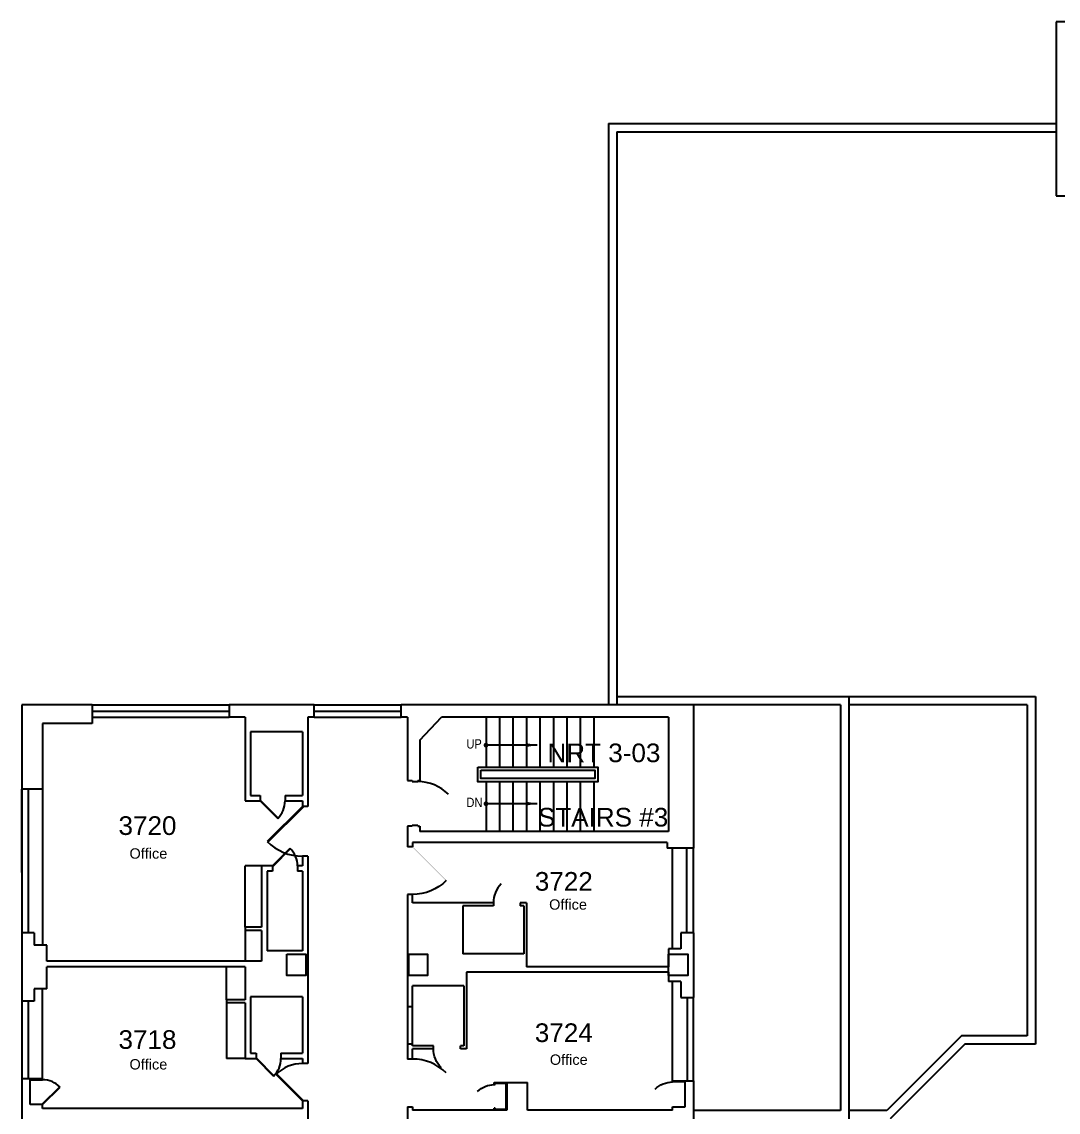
# Model space of a CAD drawing. Extents: x 1041 to 4604, y 376 to 3254.
# Drawn here: x 1691 to 2691, y 2158 to 3210 of the extents above; entities that cross this region are included whole.
import ezdxf

# ---------------------------------------------------------------- set-up
doc = ezdxf.new("R2010")
doc.units = 0
doc.header["$LTSCALE"] = 96
doc.header["$MEASUREMENT"] = 0
doc.layers.get('0').update_dxf_attribs({"linetype": 'CONTINUOUS'})
for name, color, linetype in [('A-ANNO-RNUM', 4, 'CONTINUOUS'), ('A-ANNO-TEXT', 4, 'CONTINUOUS'), ('A-ANNO-TEXT-CTC', 181, 'CONTINUOUS'), ('A-DOOR', 2, 'CONTINUOUS'), ('A-FLOR-CASE', 3, 'CONTINUOUS'), ('A-FLOR-STRS', 2, 'CONTINUOUS'), ('A-GLAZ', 2, 'CONTINUOUS'), ('A-ROOF', 1, 'CONTINUOUS'), ('A-WALL-FULL', 6, 'CONTINUOUS'), ('A-WALL-SILL', 1, 'CONTINUOUS'), ('S-COLS', 8, 'CONTINUOUS')]:
    doc.layers.add(name, color=color, linetype=linetype)
doc.styles.add('ARIAL', font='arial.ttf')
doc.styles.get("Standard").update_dxf_attribs({"font": 'arial.ttf'})

# ---------------------------------------------------------------- blocks, each defined once
blk = doc.blocks.new('DOOR-E')
at = {"const_width": 0.001}
blk.add_lwpolyline([(0, 0), (-0.707, 0.707)], dxfattribs=at)
blk.add_arc((0, 0), 1, 135, 180)

msp = doc.modelspace()

# ---------------------------------------------------------------- linework, layer by layer
at = {"layer": 'A-ANNO-TEXT'}
for p, q in [((2188.4, 2512.4), (2139.5, 2512.4)), ((2188.4, 2455.9), (2139.5, 2455.9))]:
    msp.add_line(p, q, dxfattribs=at)
at = {"layer": 'A-ANNO-TEXT', "const_width": 1.66}
for points in [[(2138.9, 2513.9, 1), (2138.9, 2511, 1)], [(2138.9, 2457.4, 1), (2138.9, 2454.5, 1)]]:
    msp.add_lwpolyline(points, format="xyb", close=True, dxfattribs=at)
at = {"layer": 'A-ANNO-TEXT'}
for points in [[(2177.8, 2510.7), (2177.8, 2514.3), (2188.6, 2512.5)], [(2177.8, 2454.2), (2177.8, 2457.8), (2188.6, 2456)]]:
    msp.add_solid(points, dxfattribs=at)
at = {"layer": 'A-DOOR'}
for p, q in [((1921, 2458.7), (1938, 2441.7)), ((1921.4, 2459), (1938.3, 2442.1)), ((1961.8, 2453.3), (1927.8, 2419.4)), ((1962.5, 2452.6), (1928.5, 2418.7)), ((1933, 2395.9), (1950, 2412.9)), ((1933.4, 2395.6), (1950.3, 2412.6)), ((1917, 2210.1), (1934, 2193.1)), ((1917.4, 2210.4), (1934.3, 2193.4)), ((1961.8, 2169.3), (1936.3, 2194.8)), ((1962.3, 2169.8), (1936.8, 2195.3)), ((1710.6, 2165.9), (1727.6, 2182.9)), ((1711, 2165.6), (1728, 2182.5))]:
    msp.add_line(p, q, dxfattribs=at)
for centre, radius, start, end in [((1921, 2458.7), 24, 315, 0), ((1961.8, 2453.3), 48, 225, 270), ((1933, 2395.9), 24, 0, 45), ((1917, 2210.1), 24, 315, 0), ((1961.8, 2169.3), 36, 90, 135), ((1711, 2165.6), 24, 45, 90)]:
    msp.add_arc(centre, radius, start, end, dxfattribs=at)
at = {"layer": 'A-FLOR-CASE'}
for p, q in [((1906.4, 2336.7), (1906.4, 2395.9)), ((1922.4, 2395.9), (1906.4, 2395.9)), ((1906.4, 2333.7), (1906.4, 2303.9)), ((1888.4, 2266.8), (1888.4, 2298.7)), ((1888.4, 2263.8), (1888.4, 2210.1)), ((1906.4, 2210.1), (1888.4, 2210.1)), ((2146.9, 2186.9), (2158.9, 2186.9)), ((2146.9, 2184.9), (2146.9, 2186.9)), ((2146.9, 2184.9), (2147.6, 2184.9)), ((2147.6, 2186.2), (2158.1, 2186.2)), ((2147.6, 2184.9), (2147.6, 2186.2)), ((2158.1, 2186.2), (2158.1, 2160.9)), ((2147.6, 2162.2), (2146.9, 2162.2)), ((2146.9, 2160.2), (2146.9, 2162.2)), ((2147.6, 2160.9), (2147.6, 2162.2)), ((2158.1, 2160.9), (2147.6, 2160.9))]:
    msp.add_line(p, q, dxfattribs=at)
at = {"layer": 'A-FLOR-STRS'}
for p, q in [((2138.9, 2539.3), (2138.9, 2491.2)), ((2151.9, 2539.3), (2151.9, 2491.2)), ((2164.9, 2539.3), (2164.9, 2491.2)), ((2177.9, 2539.3), (2177.9, 2491.2)), ((2190.9, 2539.3), (2190.9, 2491.2)), ((2203.9, 2539.3), (2203.9, 2491.2)), ((2216.9, 2539.3), (2216.9, 2491.2)), ((2229.9, 2539.3), (2229.9, 2491.2)), ((2242.9, 2539.3), (2242.9, 2491.2)), ((2138.9, 2477.2), (2138.9, 2429.1)), ((2151.9, 2477.2), (2151.9, 2429.1)), ((2164.9, 2477.2), (2164.9, 2429.1)), ((2177.9, 2477.2), (2177.9, 2429.1)), ((2190.9, 2477.2), (2190.9, 2429.1)), ((2203.9, 2477.2), (2203.9, 2429.1)), ((2216.9, 2477.2), (2216.9, 2429.1)), ((2229.9, 2477.2), (2229.9, 2429.1)), ((2242.9, 2477.2), (2242.9, 2429.1))]:
    msp.add_line(p, q, dxfattribs=at)
for points in [[(2130.9, 2491.2), (2246.9, 2491.2), (2246.9, 2477.2), (2130.9, 2477.2)], [(2133.9, 2488.2), (2243.9, 2488.2), (2243.9, 2480.2), (2133.9, 2480.2)]]:
    msp.add_lwpolyline(points, close=True, dxfattribs=at)
at = {"layer": 'A-GLAZ'}
for p, q in [((1759, 2545.3), (1891, 2545.3)), ((1973, 2545.3), (2057, 2545.3)), ((1697, 2470.1), (1697, 2331.3)), ((2332.8, 2331.2), (2332.8, 2413.2)), ((1697, 2265.3), (1697, 2190.6)), ((2333, 2268.9), (2333, 2188.5))]:
    msp.add_line(p, q, dxfattribs=at)
at = {"layer": 'A-ROOF'}
for p, q in [((2257, 3112.3), (2689, 3112.3)), ((2257, 3112.3), (2257, 2551.3)), ((2265, 3104.3), (2689, 3104.3)), ((2265, 3104.3), (2265, 2551.3)), ((2265, 2559.3), (2669, 2559.3)), ((2489, 2559.3), (2489, 2151.9)), ((2669, 2559.3), (2669, 2223.9)), ((2481, 2551.3), (2339, 2551.3)), ((2481, 2551.3), (2481, 2159.9)), ((2661, 2551.3), (2489, 2551.3)), ((2661, 2551.3), (2661, 2231.9)), ((2597.6, 2231.9), (2525.6, 2159.9)), ((2661, 2231.9), (2597.6, 2231.9)), ((2600.9, 2223.9), (2528.9, 2151.9)), ((2669, 2223.9), (2600.9, 2223.9)), ((2481, 2159.9), (2339, 2159.9)), ((2525.6, 2159.9), (2489, 2159.9))]:
    msp.add_line(p, q, dxfattribs=at)
at = {"layer": 'A-WALL-FULL'}
for p, q in [((3187, 3210.3), (2689, 3210.3)), ((2689, 3210.3), (2689, 3042.3)), ((2689, 3042.3), (2896, 3042.3)), ((1759, 2551.3), (1691, 2551.3)), ((1691, 2551.3), (1691, 2470.1)), ((1759, 2551.3), (1759, 2533.3)), ((1973, 2551.3), (1891, 2551.3)), ((1891, 2551.3), (1891, 2539.3)), ((1973, 2539.3), (1973, 2551.3)), ((2339, 2551.3), (2057, 2551.3)), ((2057, 2539.3), (2057, 2551.3)), ((2339, 2551.3), (2339, 2413.2)), ((1906.4, 2539.3), (1891, 2539.3)), ((1906.4, 2539.3), (1906.4, 2458.7)), ((1967, 2539.3), (1967, 2453.3)), ((1973, 2539.3), (1967, 2539.3)), ((2063, 2539.3), (2057, 2539.3)), ((2063, 2539.3), (2063, 2478.3)), ((2075, 2517.2), (2096, 2539.3)), ((2315, 2539.3), (2096, 2539.3)), ((2315, 2539.3), (2315, 2429.1)), ((1711, 2533.3), (1711, 2470.1)), ((1759, 2533.3), (1711, 2533.3)), ((1961.8, 2525.3), (1911.6, 2525.3)), ((1961.8, 2525.3), (1911.6, 2525.3)), ((1911.6, 2525.3), (1911.6, 2463.9)), ((1961.8, 2525.3), (1961.8, 2463.9)), ((2075, 2517.2), (2075, 2478.3)), ((2063, 2478.3), (2067.5, 2478.3)), ((2067.5, 2478.3), (2067.5, 2477.3)), ((2067.5, 2477.3), (2073, 2477.3)), ((2073, 2478.3), (2075, 2478.3)), ((2073, 2478.3), (2073, 2477.3)), ((1711, 2470.1), (1691, 2470.1)), ((1911.6, 2463.9), (1921, 2463.9)), ((1921, 2463.9), (1921, 2458.7)), ((1945, 2463.9), (1945, 2458.7)), ((1945, 2463.9), (1961.8, 2463.9)), ((1906.4, 2458.7), (1921, 2458.7)), ((1945, 2458.7), (1961.8, 2458.7)), ((1961.8, 2458.7), (1961.8, 2453.3)), ((1967, 2453.3), (1961.8, 2453.3)), ((2067.5, 2434.3), (2063, 2434.3)), ((2063, 2434.3), (2063, 2414.3)), ((2067.5, 2435.3), (2073, 2435.3)), ((2067.5, 2434.3), (2067.5, 2435.3)), ((2073, 2434.3), (2073, 2435.3)), ((2073, 2434.3), (2075, 2434.3)), ((2075, 2434.3), (2075, 2429.1)), ((2315, 2429.1), (2075, 2429.1)), ((2068, 2414.3), (2063, 2414.3)), ((2068, 2418.6), (2068, 2414.3)), ((2313.8, 2418.6), (2068, 2418.6)), ((2313.8, 2418.6), (2313.8, 2413.2)), ((2339, 2413.2), (2313.8, 2413.2)), ((1967, 2405.3), (1961.8, 2405.3)), ((1961.8, 2405.3), (1961.8, 2395.9)), ((1967, 2405.3), (1967, 2205.3)), ((1922.4, 2395.9), (1922.4, 2336.7)), ((1933, 2395.9), (1922.4, 2395.9)), ((1927.6, 2390.7), (1927.6, 2313.9)), ((1933, 2390.7), (1927.6, 2390.7)), ((1933, 2395.9), (1933, 2390.7)), ((1961.8, 2395.9), (1957, 2395.9)), ((1957, 2395.9), (1957, 2390.7)), ((1961.8, 2390.7), (1957, 2390.7)), ((1961.8, 2390.7), (1961.8, 2313.9)), ((2068, 2368.3), (2063, 2368.3)), ((2063, 2368.3), (2063, 2260.1)), ((2068, 2360.2), (2068, 2368.3)), ((2146, 2360.2), (2068, 2360.2)), ((2116.5, 2357.4), (2116.5, 2311.1)), ((2146, 2357.4), (2116.5, 2357.4)), ((2146, 2360.2), (2146, 2357.4)), ((2172, 2360.2), (2172, 2357.4)), ((2178.1, 2360.2), (2172, 2360.2)), ((2175.4, 2357.4), (2172, 2357.4)), ((2175.4, 2357.4), (2175.4, 2311.1)), ((2178.1, 2360.2), (2178.1, 2298.6)), ((1922.4, 2336.7), (1906.4, 2336.7)), ((1906.4, 2336.7), (1906.4, 2333.7)), ((1703, 2331.3), (1691, 2331.3)), ((1691, 2331.3), (1691, 2265.3)), ((1703, 2331.3), (1703, 2319.3)), ((1922.4, 2333.7), (1906.4, 2333.7)), ((1922.4, 2333.7), (1922.4, 2303.9)), ((2327, 2331.2), (2327, 2315.9)), ((2339, 2331.2), (2327, 2331.2)), ((2339, 2331.2), (2339, 2268.9)), ((1715, 2319.3), (1703, 2319.3)), ((1715, 2303.9), (1715, 2319.3)), ((2315, 2315.9), (2315, 2298.6)), ((2327, 2315.9), (2315, 2315.9)), ((1922.4, 2303.9), (1715, 2303.9)), ((1961.8, 2313.9), (1927.6, 2313.9)), ((2175.4, 2311.1), (2116.5, 2311.1)), ((1906.4, 2298.7), (1715, 2298.7)), ((1715, 2277.3), (1715, 2298.7)), ((1906.4, 2298.7), (1906.4, 2266.8)), ((2315.1, 2298.6), (2178.1, 2298.6)), ((2120.2, 2293.3), (2120.2, 2219.6)), ((2315.1, 2293.3), (2120.2, 2293.3)), ((2315, 2293.3), (2315, 2284.3)), ((2327, 2284.3), (2315, 2284.3)), ((2327, 2284.3), (2327, 2268.9)), ((1715, 2277.3), (1703, 2277.3)), ((1703, 2277.3), (1703, 2265.3)), ((2117.5, 2280.1), (2068, 2280.1)), ((2068, 2222.3), (2068, 2280.1)), ((2117.5, 2280.1), (2117.5, 2222.3)), ((1703, 2265.3), (1691, 2265.3)), ((1888.4, 2266.8), (1888.4, 2263.8)), ((1906.4, 2266.8), (1888.4, 2266.8)), ((1906.4, 2263.8), (1888.4, 2263.8)), ((1906.4, 2263.8), (1906.4, 2210.1)), ((1911.6, 2269.7), (1911.6, 2215.3)), ((1961.8, 2269.7), (1911.6, 2269.7)), ((1961.8, 2269.7), (1961.8, 2215.3)), ((2327, 2268.9), (2339, 2268.9)), ((2063, 2260.1), (2063, 2224.1)), ((2068, 2260.1), (2063, 2260.1)), ((2063, 2224.1), (2063, 2209.6)), ((2068, 2224.1), (2063, 2224.1)), ((2088.2, 2222.3), (2068, 2222.3)), ((2088.2, 2219.6), (2088.2, 2222.3)), ((2117.5, 2222.3), (2114.2, 2222.3)), ((2114.2, 2219.6), (2114.2, 2222.3)), ((1906.4, 2210.1), (1917, 2210.1)), ((1911.6, 2215.3), (1917, 2215.3)), ((1917, 2215.3), (1917, 2210.1)), ((1941, 2215.3), (1941, 2210.1)), ((1941, 2215.3), (1961.8, 2215.3)), ((1941, 2210.1), (1961.8, 2210.1)), ((1961.8, 2210.1), (1961.8, 2205.3)), ((2068, 2209.6), (2063, 2209.6)), ((2088.2, 2219.6), (2068, 2219.6)), ((2068, 2209.6), (2068, 2219.6)), ((2120.2, 2219.6), (2114.2, 2219.6)), ((1967, 2205.3), (1961.8, 2205.3)), ((1711, 2190.6), (1691, 2190.6)), ((1691, 2190.6), (1691, 2123.3)), ((2319, 2188.5), (2339, 2188.5)), ((2339, 2188.5), (2339, 2120.2)), ((2158.9, 2186.9), (2178.9, 2186.9)), ((2158.9, 2186.9), (2158.9, 2160.2)), ((2178.9, 2160.2), (2178.9, 2186.9)), ((1967, 2169.3), (1961.8, 2169.3)), ((1961.8, 2169.3), (1961.8, 2161.9)), ((1967, 2169.3), (1967, 2149.3)), ((1711, 2165.6), (1699, 2165.6)), ((1711, 2161.9), (1711, 2165.6)), ((1961.8, 2161.9), (1711, 2161.9)), ((2063, 2163.6), (2063, 2150.4)), ((2063, 2163.6), (2068, 2163.6)), ((2068, 2163.6), (2068, 2160.2)), ((2158.9, 2160.2), (2068, 2160.2)), ((2319, 2160.2), (2178.9, 2160.2)), ((2319, 2160.2), (2319, 2163.5)), ((2319, 2163.5), (2331, 2163.5))]:
    msp.add_line(p, q, dxfattribs=at)
for points in [[(1699, 2165.6), (1699, 2189.6), (1711, 2189.6), (1711, 2190.6)], [(2331, 2163.5), (2331, 2187.5), (2319, 2187.5), (2319, 2188.5)]]:
    msp.add_lwpolyline(points, dxfattribs=at)
at = {"layer": 'A-WALL-SILL'}
for p, q in [((1759, 2551.3), (1891, 2551.3)), ((1973, 2551.3), (2057, 2551.3)), ((1759, 2539.3), (1891, 2539.3)), ((1973, 2539.3), (2057, 2539.3)), ((1691, 2470.1), (1691, 2331.3)), ((1691, 2389.6), (1691, 2470.1)), ((1711, 2470.1), (1711, 2319.3)), ((2319, 2315.9), (2319, 2413.2)), ((2339, 2331.2), (2339, 2413.2)), ((2319, 2188.5), (2319, 2284.3)), ((1711, 2190.6), (1711, 2277.3)), ((1691, 2265.3), (1691, 2190.6)), ((2339, 2188.5), (2339, 2268.9))]:
    msp.add_line(p, q, dxfattribs=at)
at = {"layer": 'S-COLS'}
for p, q in [((2064, 2310.8), (2064, 2290.3)), ((2082.5, 2310.8), (2082.5, 2290.3))]:
    msp.add_line(p, q, dxfattribs=at)
for points in [[(1946.8, 2310.8), (1965.2, 2310.8), (1965.2, 2290.3), (1946.8, 2290.3)], [(2064, 2310.8), (2082.5, 2310.8), (2082.5, 2290.3), (2064, 2290.3)], [(2315.1, 2310.8), (2333.6, 2310.8), (2333.6, 2290.3), (2315.1, 2290.3)]]:
    msp.add_lwpolyline(points, close=True, dxfattribs=at)

# ---------------------------------------------------------------- block references
at = {"layer": 'A-DOOR'}
for p, xscale, yscale, zscale, rotation in [((2073, 2435.3), 42, 42, 42, 270), ((2068, 2414.3), -45.99999999999955, 45.99999999999955, 45.99999999999955, 270), ((2068, 2163.6), 46, 46, 46, 270), ((2114.2, 2219.6), -25.99999999999886, 25.99999999999909, 25.99999999999909, 180), ((2319, 2163.5), -24, 24, 24, 90)]:
    msp.add_blockref('DOOR-E', p, dxfattribs=dict(at, xscale=xscale, yscale=yscale, zscale=zscale, rotation=rotation))
at = {"layer": 'A-DOOR', "xscale": 25.99999999999886, "yscale": 25.99999999999886, "zscale": 25.99999999999886}
msp.add_blockref('DOOR-E', (2172, 2360.2), dxfattribs=at)
at = {"layer": 'A-FLOR-CASE', "xscale": -22.7499999999996, "yscale": 22.7499999999996, "zscale": 22.74999999999939, "rotation": 90}
msp.add_blockref('DOOR-E', (2146.9, 2162.2), dxfattribs=at)

# ---------------------------------------------------------------- texts
at = {"layer": 'A-ANNO-RNUM', "style": 'ARIAL'}
for s, p in [('3720', (1784.3, 2425.8)), ('3722', (2186, 2372)), ('3724', (2186, 2226)), ('3718', (1784.3, 2219.4))]:
    msp.add_text(s, height=18, dxfattribs=at).set_placement(p)
at = {"layer": 'A-ANNO-TEXT', "width": 0.85}
for s, p in [('UP', (2120, 2509.2)), ('DN', (2120, 2452.7))]:
    msp.add_text(s, height=9, dxfattribs=at).set_placement(p)
at = {"layer": 'A-ANNO-TEXT', "style": 'ARIAL'}
msp.add_text('STAIRS #3', height=18, dxfattribs=at).set_placement((2189, 2433.9))
at = {"layer": 'A-ANNO-TEXT-CTC', "style": 'ARIAL'}
for s, height, p in [('NRT 3-03', 18, (2198.2, 2496)), ('Office', 10, (1794.9, 2402.9)), ('Office', 10, (2199.8, 2353.7)), ('Office', 10, (1794.9, 2199.5)), ('Office', 10, (2200.5, 2204))]:
    msp.add_text(s, height=height, dxfattribs=at).set_placement(p)

doc.saveas('drawing.dxf')
